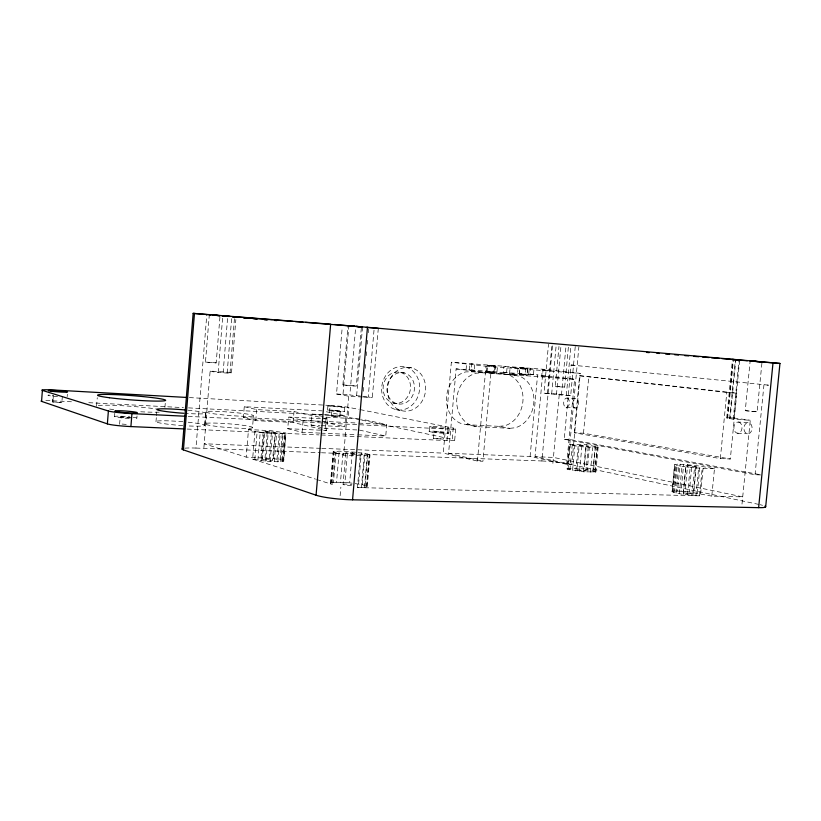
<?xml version="1.0" encoding="UTF-8"?>
<svg xmlns="http://www.w3.org/2000/svg" width="821" height="821" viewBox="0 0 821 821"><rect width="100%" height="100%" fill="white"/><g stroke="black" fill="none" stroke-linecap="round" stroke-linejoin="round"><path stroke-width="0.62" stroke-dasharray="4.11 3.08" d="M579.226 445.403L588.277 446.285L579.226 445.403L576.937 469.91L580.858 470.649L585.989 470.823L588.277 446.378M210.125 371.051C209.499 371.882 236.622 374.284 230.044 372.375L210.125 371.051L203.649 450.606M62.345 396.286L61.862 402.516L55.828 402.423L52.277 401.849L52.749 395.599L53.406 395.496M45.832 400.607A16.03 1.119 4 0 1 52.965 400.822L53.334 396.02M67.168 396.635L67.353 394.296M96.591 406.251L97.258 397.703M114.53 416.596L114.786 413.302M119.579 424.293L120.277 416.883L130.375 417.468M136.861 418.135L137.035 415.939M155.98 421.778L156.37 416.914M156.472 415.693L156.76 412.05M164.918 407.401L165.308 402.567M184.899 448.184A21.582 2.124 4.3 0 1 195.962 448.071L206.81 314.587M219.936 316.947L216.18 362.892L210.032 362.584L205.466 362.051L209.211 316.023M204.706 425.104L205.691 413.045M204.922 424.047L205.897 412.101M218.15 372.508L222.676 317.111M223.107 372.806L227.633 317.542M227.15 372.98L231.676 317.891M230.003 373.021L234.508 318.179M231.471 372.919L235.853 319.585M244.258 406.703L256.665 409.587L294.021 411.557L327.569 418.987L326.584 430.481L293.097 422.476L255.752 420.66L243.365 417.55L244.258 406.703L322.181 410.88M283.727 461.125L282.321 460.16L273.321 458.58L246.208 457.123L248.496 429.516L271.535 430.748L285.893 433.006L283.727 461.125L277.867 461.792L265.83 461.207L252.622 459.155L254.941 431.251L248.496 429.516M252.499 427.803A24.014 1.888 4.5 0 0 219.238 423.226A24.014 1.888 4.5 0 0 214.425 426.109A24.014 1.888 4.5 0 0 252.499 427.803L253.484 415.898A24.025 1.673 4.6 0 0 220.202 411.506A24.025 1.673 4.6 0 0 215.41 414.02A24.025 1.673 4.6 0 0 253.484 415.898M255.752 420.66L256.665 409.587M254.808 459.709L257.137 431.723L254.941 431.251M257.897 460.253L260.226 432.215L257.137 431.723M261.027 457.636L263.315 430.183M261.653 460.766L263.993 432.698L260.226 432.215M262.474 459.206L264.793 431.456L270.396 431.548L274.963 432.369L272.634 460.119A5.121 0.523 4.6 0 1 264.567 459.852A5.121 0.523 4.6 0 1 265.46 459.021A5.121 0.523 4.6 0 1 272.634 460.119M265.05 457.831L267.338 430.409M265.83 461.207L268.169 433.119L263.993 432.698M269.237 458.159L271.535 430.748M270.119 461.535L272.469 433.447L286.057 433.365M273.321 458.58L275.62 431.158M274.224 461.73L276.574 433.683M277.016 459.083L279.325 431.62M277.867 461.792L280.218 433.796M280.084 459.616L282.393 432.103M280.782 461.7L283.132 433.775M282.321 460.16L284.641 432.575M282.783 461.474L285.123 433.621M283.563 460.673L285.893 433.006M319.841 433.098L302.097 432.298L287.73 428.685L288.715 417.027L327.569 418.987M293.097 422.476L294.021 411.557M302.097 432.298L303.113 420.362L288.715 417.027M356.858 429.947L325.167 428.47L311.077 425.134L312.011 414.092L323.248 414.677M325.167 428.47L326.122 417.181L312.011 414.092M327.558 410.192L327.918 405.974L336.846 406.262L344.687 407.329L344.512 411.69A8.518 0.523 4.9 0 1 331.448 410.993A8.518 0.523 4.9 0 1 332.136 410.151A8.518 0.523 4.9 0 1 344.512 411.69M188.543 407.883L329.242 415.21L330.073 405.451A14.142 0.821 4.9 0 1 348.894 407.411L358.951 409.402M331.335 416.196L331.817 410.572L336.261 410.705L340.253 411.311L339.771 416.935L331.335 416.196L339.771 416.935M362.359 397.025L348.689 396.215L336.507 393.998L342.172 327.866M333.172 451.807L335.132 452.843L332.423 484.493L330.473 483.23L333.172 451.807L339.217 451.15L356.991 452.32M330.832 483.826L333.531 452.279M330.473 483.23L331.376 482.758L334.055 451.447M331.376 482.758L333.449 482.43L336.128 451.222M361.312 328.133L356.324 386.065L349.315 385.726L342.901 384.885L347.868 326.984M336.507 393.998L342.993 394.439L348.771 327.158M333.449 482.43L336.548 482.276L339.217 451.15M321.062 425.606L344.779 426.746L345.713 415.847L324.654 411.403M336.548 482.276L340.458 482.296L343.127 451.232M340.13 495.71L340.869 487.171M358.069 452.453L367.777 454.064L369.973 455.111L364.155 455.819L343.619 455.132L348.689 396.215M360.378 396.05L349.849 395.004L355.524 329.016M360.45 419.839L348.053 417.212L348.894 407.411M351.521 485.734A5.809 0.677 5 0 1 343.065 484.38L345.774 452.935M340.458 482.296L344.923 482.491L347.591 451.468M356.622 395.64L362.42 328.328M360.203 455.737L357.443 487.571L364.483 487.407L367.244 486.576L362.287 484.616L349.643 482.851L352.322 451.837M363.323 391.227L363.652 387.409M364.319 379.774L364.534 377.229M365.304 368.321L365.632 364.493M366.402 355.585L366.741 351.768M367.398 344.132L367.726 340.315M368.383 332.679L368.711 328.862M358.623 483.949L361.312 452.874M378.307 328.359L372.303 397.621L368.229 396.995L374.089 329.303M361.404 487.582L364.155 455.819M362.287 484.616L364.986 453.469M364.483 487.407L367.223 455.727M365.068 485.314L367.777 454.064M366.464 487.069L369.204 455.491M366.761 485.981L369.481 454.629M367.244 486.576L369.973 455.111M357.853 434.802L385.737 436.054L386.742 424.508L361.558 419.192M429.178 431.353L429.609 426.499M433.519 438.27L434.093 431.795L438.866 431.877L443.874 432.667L443.289 439.143L433.519 438.27L443.289 439.143M456.117 368.896L490.886 373.165L482.922 461.258L477.442 461.053L443.258 453.11L451.355 362.246L543.092 369.245L580.252 373.37L571.755 464.481L566.675 464.296L530.099 456.497L448.584 453.315L456.117 368.896L474.179 370.384L474.733 364.155L471.562 363.795L471.008 369.994L474.179 370.384M446.963 440.549L447.989 429.085A16.348 1.088 5.2 0 0 453.233 428.049L452.217 439.327A16.338 1.232 5.2 0 1 446.963 440.549L320.282 434.945M448.8 433.108L449.231 428.244M454.68 440.159L455.696 428.819M466.082 369.635L466.636 363.416M469.243 370.014L469.807 363.775M477.442 461.053L486.001 366.238L451.355 362.246M486.432 372.016L487.007 365.663L490.742 365.92L494.981 366.351L494.406 372.703L486.432 372.016L494.406 372.703M487.664 365.304L495.504 365.981L494.93 372.221L487.099 371.533L487.664 365.304L491.338 365.55M506.588 372.765L503.324 372.375L503.889 366.258L507.142 366.628L506.588 372.765L496.951 372.057L493.719 371.667L494.283 365.519M496.951 372.057L497.516 365.889M509.554 373.709L510.128 367.418L513.761 367.664L518.03 368.106L517.456 374.397L509.554 373.709L517.456 374.397M519.334 373.904L519.888 367.757L523.418 367.993L527.626 368.424L527.061 374.581L519.334 373.904L527.061 374.581M519.888 368.157L527.77 368.845L527.195 375.105L519.324 374.427L519.888 368.157L523.48 368.403M533.455 374.745L530.13 374.355L530.684 368.301L534.019 368.67L533.455 374.745L528.703 374.397L525.389 374.007L525.943 367.941M528.703 374.397L529.258 368.311M530.099 456.497L537.591 374.899L530.13 374.355M541.747 376.069L549.526 376.767L541.747 376.069L542.312 369.861L550.121 370.538L542.312 369.861M571.755 464.481L535.046 456.692L543.092 369.245M575.254 346.554L570.677 395.712L561.461 394.993L543.995 393.146L548.5 344.276M547.412 393.577L551.938 344.563M358.664 454.146L541.87 460.981L552.605 344.687M551.661 394.049L556.207 344.923M568.368 347.262L564.674 387.102L560.517 386.876L555.283 386.291L558.968 346.452M556.464 394.542L561.02 345.333M552.872 463.352L559.286 394.152L543.995 393.146M561.461 394.993L566.028 345.754M566.316 395.394L570.893 346.175M760.615 474.928L755.043 474.733L564.232 439.256L571.129 365.017L577.142 365.489M566.675 464.296L574.597 379.271L537.591 374.899M598.15 447.168L595.892 471.942L583.362 471.788L567.075 469.017L569.384 444.346L586.368 444.746L598.15 447.168L585.681 447.096L574.844 445.824L569.384 444.346M758.809 504.422L567.978 463.906L578.867 346.924M568.019 469.438L570.4 444.192M569.887 469.92L572.309 444.151M574.29 432.77L579.605 375.731L736.796 393.167L730.331 458.99L720.335 458.58L574.29 432.77L583.485 433.221L730.331 458.99M572.555 470.433L574.977 444.233M575.849 470.936L578.148 446.285M579.534 471.398L581.843 446.716M583.485 433.221L588.801 376.418M583.362 471.788L585.681 447.096M595.892 471.942L584.121 468.822L586.368 444.746M587.066 472.075L589.375 447.383M590.371 472.239L592.69 447.578M592.926 470.7L595.204 446.398M593.06 472.27L595.369 447.65M594.835 471.182L597.134 446.819M594.938 472.167L597.247 447.609M714.465 468.74L702.201 468.298L699.523 495.833L683.236 494.365L676.073 493.123L672.019 491.543L674.646 464.388L683.657 464.306L699.964 466.092L714.465 468.74L711.786 496.13L742.707 496.879L553.426 457.41L535.046 456.692M672.296 491.974L674.646 464.388M672.019 491.543L672.861 491.235L675.467 464.163M673.682 492.518L676.319 465.199L674.924 464.748M672.861 491.235L674.739 491.081L677.346 464.07M676.073 493.123L678.721 465.723L676.319 465.199M674.739 491.081L677.53 491.081L680.137 464.122M679.336 493.749L681.994 466.287L678.721 465.723M677.53 491.081L681.05 491.245L683.657 464.306M683.246 492.836L685.884 465.62L691.323 465.825L696.239 466.749L693.581 494.026L683.246 492.836L693.581 494.026M683.236 494.365L685.904 466.841L681.994 466.287M681.05 491.245L685.063 491.553L687.67 464.624M687.505 494.909L690.174 467.344L685.904 466.841M711.786 496.13L689.301 491.984L691.908 465.045M691.836 495.361L694.525 467.785L702.201 468.298M693.478 492.518L696.105 465.548M695.941 495.679L698.63 468.103M697.337 493.113L699.964 466.092M700.611 493.739L703.248 466.646M720.335 458.58L726.811 392.448L736.796 393.167M741.999 504.073L750.281 420.26L733.225 419.244L726.739 417.961L732.353 360.696M727.375 418.258L733.02 360.706M726.739 417.961L727.704 417.817L733.42 359.516M729.582 418.689L735.257 360.891M727.704 417.817L730.177 417.848L735.749 361.004M733.225 419.244L738.931 361.199M730.177 417.848L733.984 418.033L739.68 360.07M761.909 363.18L757.095 411.793L754.089 411.67L745.263 410.664L750.035 362.194M755.043 474.733L763.951 384.854L768.405 385.203M567.075 469.017L570.051 468.381L584.121 468.822M205.466 362.051L216.18 362.892M555.283 386.291L564.674 387.102M443.874 432.667L434.093 431.795M52.277 401.849L61.862 402.516M519.324 374.427L527.195 375.105M527.729 368.855L524.178 368.598M527.585 368.434L519.888 367.757M696.239 466.749L685.884 465.62M518.03 368.106L510.128 367.418M274.963 432.369L264.793 431.456M340.253 411.311L331.9 410.644M344.871 407.473L327.918 405.974M487.099 371.533L494.93 372.221M576.947 469.807L585.989 470.823M494.981 366.351L487.007 365.663M495.504 365.981L491.83 365.725M342.901 384.885L356.324 386.065M745.263 410.664L757.095 411.793M509.831 428.326L515.219 427.751A26.806 22.188 -81.1 0 0 533.814 403.06A26.806 22.188 -81.1 0 0 519.919 376.357C502.206 372.816 483.805 371.595 465.815 371.882A26.816 22.598 -81 0 0 446.562 396.676A26.816 22.598 -81 0 0 461.176 423.564L476.96 426.663L509.831 428.326L499.137 426.345L466.544 424.683M499.137 426.345L504.484 425.791A26.467 22.013 -81.1 0 0 522.905 401.418A26.467 22.013 -81.1 0 0 509.102 375.033L503.909 373.822M514.685 375.125L481.814 372.734L476.262 373.196A27.165 22.793 -81 0 0 456.825 398.318A27.165 22.793 -81 0 0 471.552 425.535L476.96 426.663M130.683 417.93L120.153 416.986M357.443 487.571L699.523 495.833M122.124 424.067L128.856 424.59M195.962 448.071L320.231 452.71M321.514 452.761L357.392 454.095M320.539 448.328L204.203 443.781L246.208 457.123M321.811 448.369L443.258 453.11M321.114 433.149L356.591 434.74M187.209 429.065L319.01 434.894M564.232 439.256L570.246 439.543L761.734 474.969M287.73 428.685L326.584 430.481M188.235 416.391L322.591 422.959M323.874 423.02L447.989 429.085M311.077 425.134L319.81 425.555M303.113 420.362L320.847 421.245M322.119 421.306L357.597 423.061M358.869 423.123L386.742 424.508M243.365 417.55L321.288 421.409M324.5 414.738L345.713 415.847M52.965 400.822L73.438 401.89M88.781 402.69L183.432 407.616M326.122 417.181L360.357 418.936M737.391 433.221L747.449 433.755M189.374 397.59L330.073 405.451M738.49 422.045A5.614 4.074 -87.3 0 1 741.199 430.922A5.614 4.074 -87.3 0 1 734.179 429.937A5.614 4.074 -87.3 0 1 738.49 422.045L748.536 422.641A5.593 4.095 -87.4 0 1 751.266 431.466A5.593 4.095 -87.4 0 1 744.216 430.491A5.593 4.095 -87.4 0 1 748.536 422.641M566.1 407.462L575.223 408.016M363.6 397.107L372.303 397.621M566.972 398.062A4.721 2.884 -86.4 0 1 568.809 405.461A4.721 2.884 -86.4 0 1 563.853 404.763A4.721 2.884 -86.4 0 1 566.972 398.062L576.096 398.657A4.7 2.904 -86.5 0 1 577.953 406.026A4.7 2.904 -86.5 0 1 572.966 405.328A4.7 2.904 -86.5 0 1 576.096 398.657M471.008 369.994L493.719 371.667M503.324 372.375L525.389 374.007M490.886 373.165L574.597 379.271M486.001 366.238L580.252 373.37M344.923 482.491L349.643 482.851M268.169 433.119L272.469 433.447M342.993 394.439L349.849 395.004M690.174 467.344L694.525 467.785M571.129 365.017L770.632 385.367M685.063 491.553L689.301 491.984M579.605 375.731L726.811 392.448M471.326 371.441L481.814 372.734M362.882 396.317L368.229 396.995M405.872 367.161A21.818 18.914 -81 0 1 413.825 403.285A21.818 18.914 -81 0 1 382.206 394.511A21.818 18.914 -81 0 1 405.872 367.161L411.834 367.931A21.993 19.016 -81 0 1 419.808 404.332A21.993 19.016 -81 0 1 388.015 395.496A21.993 19.016 -81 0 1 411.834 367.931M400.566 372.436A15.753 13.67 -81 0 1 406.364 398.493A15.753 13.67 -81 0 1 383.499 392.212A15.753 13.67 -81 0 1 400.566 372.436L404.476 372.97A15.835 13.721 -81 0 1 410.295 399.16A15.835 13.721 -81 0 1 387.338 392.849A15.835 13.721 -81 0 1 404.476 372.97M559.286 394.152L570.677 395.712M733.984 418.033L750.281 420.26M393.197 403.029L397.077 403.727M395.671 409.546L401.551 410.654M360.203 409.648L453.233 428.049M361.692 420.106L452.217 439.327M323.761 421.963L344.779 426.746M359.393 430.071L385.737 436.054M448.584 453.315L482.922 461.258M53.396 395.804L52.749 395.599M335.132 452.843L343.619 455.132M252.622 459.155L315.49 479.115M316.701 479.505L332.423 484.493M159.223 412.152A34.174 2.432 4.3 0 1 139.149 411.69M113.678 409.556A34.174 2.432 4.3 0 1 107.551 408.786M98.304 405.543A34.174 2.432 4.3 0 1 125.09 405.892A34.174 2.432 4.3 0 1 157.827 409.248M57.562 396.584A9.657 0.626 4.1 0 1 49.188 395.66A9.657 0.626 4.1 0 1 49.219 395.034M133.156 417.263A11.217 0.872 4.2 0 1 134.049 418.556M129.184 418.453A11.217 0.872 4.2 0 1 114.53 416.534A11.217 0.872 4.2 0 1 129.892 416.863M329.242 415.21A14.131 0.924 4.9 0 1 348.053 417.212M188.183 422.21A24.538 1.95 4.4 0 1 204.84 425.401A24.538 1.95 4.4 0 1 186.562 425.842M182.714 425.606A24.538 1.95 4.4 0 1 155.918 421.604A24.538 1.95 4.4 0 1 183.278 421.758M187.937 410.192A24.548 1.734 4.4 0 1 205.794 413.343A24.548 1.734 4.4 0 1 184.992 413.363M355.493 454.198A5.809 0.534 5 0 1 347.663 453.52A5.809 0.534 5 0 1 346.955 452.74A5.809 0.534 5 0 1 354.651 453.274M343.065 484.38A5.809 0.677 5 0 1 351.942 484.606M541.87 460.981A18.945 1.601 5.7 0 1 567.978 463.906M760.184 504.72A23.717 2.278 6.6 0 1 762.524 505.315M432.698 427.248A9.852 0.657 5.2 0 0 448.974 428.388A9.852 0.657 5.2 0 0 436.577 426.489A9.852 0.657 5.2 0 0 432.698 427.248M432.267 432.133A9.852 0.688 5.2 0 0 448.543 433.262A9.852 0.688 5.2 0 0 436.156 431.312A9.852 0.688 5.2 0 0 432.267 432.133"/><path stroke-width="1.23" d="M184.653 428.952L130.908 426.581A18.606 1.55 4.1 0 1 107.366 423.872L41.553 401.377L42.394 390.406A16.03 0.985 4.1 0 1 53.796 390.016L186.819 397.456M107.366 423.872L108.382 411.003L42.394 390.406M130.908 426.581L131.935 413.63A18.616 1.375 4.2 0 1 108.382 411.003M182.18 449.231L193.161 313.355L330.647 324.192L316.075 495.207A26.888 3.356 4.9 0 0 352.558 499.815L758.625 507.645A23.717 2.278 6.6 0 0 764.874 506.136M316.075 495.207L183.432 449.877L194.464 313.448M352.558 499.815L367.459 327.302L353.615 326.111M758.625 507.645L773.013 362.82L779.95 363.446L765.675 506.824M131.935 413.63L185.679 416.257M779.95 363.446L749.891 361.004M201.935 314.156L210.34 314.833M236.058 317.06L234.601 316.947L238.429 317.275M230.414 316.454L222.778 315.849L229.757 316.465M232.959 316.66L272.408 319.78M274.953 319.985L292.758 321.391M295.303 321.596L302.939 322.201M305.484 322.396L354.959 326.337M375.228 328.113L378.307 328.359M646.63 352.425L649.175 352.63M656.831 353.266L659.376 353.471M665.657 354.067L669.577 354.313M674.677 354.734L678.495 355.041M684.796 355.647L688.696 355.883M693.735 356.376L698.887 356.725M702.663 357.114L709.087 357.556M711.602 357.853L719.288 358.397M721.833 358.603L747.336 360.788M739.054 359.937L732.476 359.424L738.407 359.967M334.65 324.511L354.426 326.255M352.691 326.101L347.971 325.721L351.583 326.05M356.683 326.491L361.425 326.871L356.191 326.399M374.202 328.031L366.31 327.374M759.086 361.692L762.032 361.928L750.168 360.922L757.66 361.568M355.739 326.481L362.533 327.056M212.536 315.007L220.038 315.675L215.307 315.254M212.69 315.048L214.055 315.172M243.529 317.727L248.63 318.168M253.74 318.61L257.568 318.948M263.941 319.502L267.769 319.831M274.152 320.385L276.708 320.611M211.921 315.028L219.576 315.695M222.122 315.921L228.505 316.475M232.333 316.814L238.716 317.368M243.816 317.809L247.644 318.138M252.745 318.589L256.573 318.917M264.229 319.585L266.784 319.81M367.459 327.302L773.013 362.82M200.919 314.074L193.161 313.355M232.723 316.732L236.068 317.039M210.453 314.854L209.334 314.751M41.553 401.377A16.03 1.119 4 0 1 41.645 400.812M183.709 413.271A24.548 1.734 4.4 0 1 156.903 409.422A24.548 1.734 4.4 0 1 185.484 409.966M183.432 449.877A21.582 2.124 4.3 0 1 182.395 448.687M109.429 397.744A34.184 2.155 4.3 0 0 165.052 400.679A34.184 2.155 4.3 0 0 120.082 394.87A34.184 2.155 4.3 0 0 109.429 397.744M51.148 391.207A9.657 0.595 4.1 0 0 67.23 392.089A9.657 0.595 4.1 0 0 55.325 390.509A9.657 0.595 4.1 0 0 51.148 391.207M118.706 411.968A11.217 0.821 4.2 0 0 137.086 412.86A11.217 0.821 4.2 0 0 122.606 410.849A11.217 0.821 4.2 0 0 118.706 411.968"/></g></svg>
